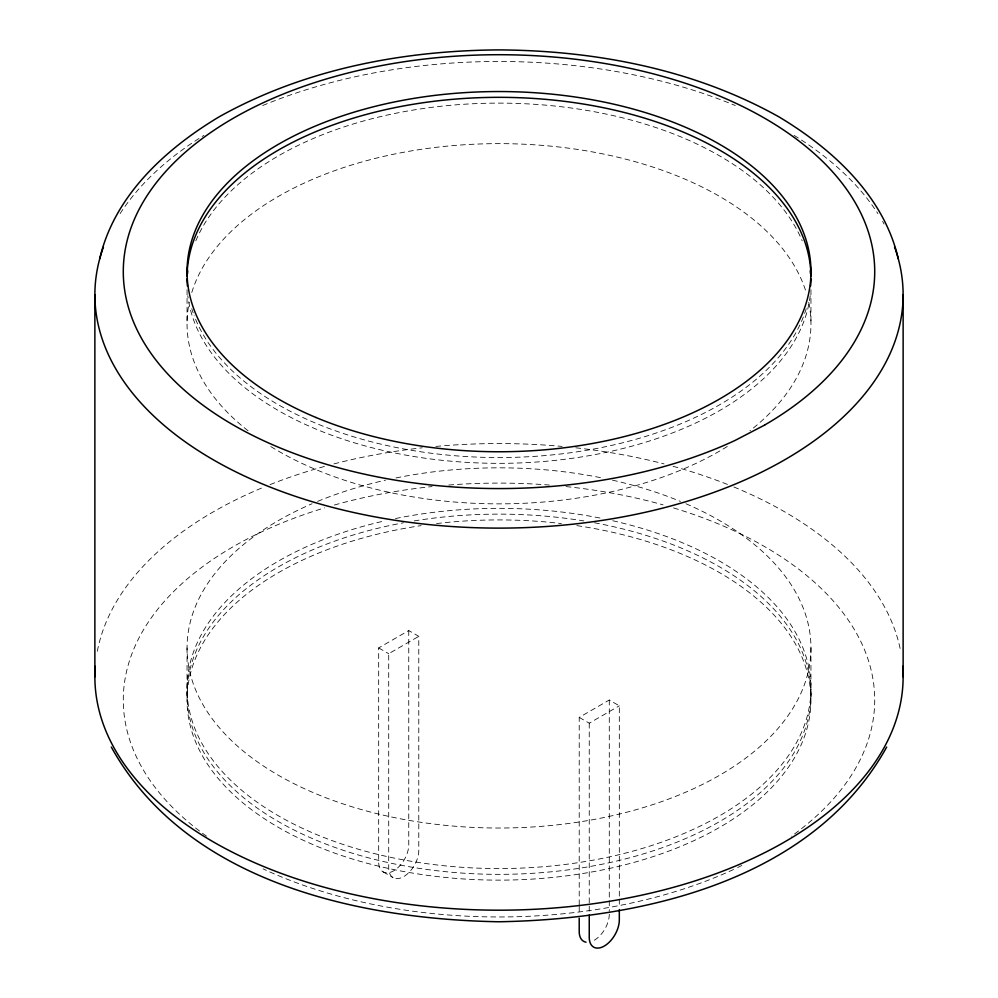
<?xml version="1.0" encoding="UTF-8"?>
<svg xmlns="http://www.w3.org/2000/svg" width="998" height="998" viewBox="0 0 998 998"><rect width="100%" height="100%" fill="white"/><g stroke="black" fill="none" stroke-linecap="round" stroke-linejoin="round"><path stroke-width="0.75" stroke-dasharray="4.99 3.74" d="M408.756 630.561L408.756 844.745A21.27 12.275 -60 0 1 393.723 870.792A21.27 12.275 -60 0 1 378.679 862.11L378.679 647.927L408.756 630.561L418.786 636.35L418.786 850.533A21.27 12.275 -60 0 1 403.753 876.581A21.27 12.275 -60 0 1 388.709 867.898L388.709 653.715L418.786 636.35M579.214 904.812L579.214 717.387L609.291 700.022L619.321 705.811L619.321 897.689M579.214 717.387L589.244 723.176L619.321 705.811M737.672 867.536L741.838 865.491M378.679 647.927L388.709 653.715M383.082 871.853L393.112 877.641M810.95 289.782L810.95 323.751M810.95 647.927L810.95 700.022M619.321 899.173L619.321 906.621M609.291 700.022L609.291 899.335M609.291 900.832L609.291 911.236M589.244 723.176L589.244 904.65M589.244 906.134L589.244 913.569M579.214 906.296L579.214 913.731M187.05 289.782L187.05 323.751M187.05 647.927L187.05 700.022M120.122 213.622A404.128 233.32 0 0 1 203.929 135.379M262.699 105.526A404.128 233.32 0 0 1 735.301 105.526M794.071 135.379A404.128 233.32 0 0 1 877.878 213.622M882.606 221.419A404.128 233.32 0 0 1 884.078 224.026M97.317 651.282A404.128 233.32 0 0 1 264.146 486.999M270.009 484.629A404.128 233.32 0 0 1 324.949 466.303M333.956 463.895A404.128 233.32 0 0 1 422.229 447.803M435.889 446.418A404.128 233.32 0 0 1 562.111 446.418M575.771 447.803A404.128 233.32 0 0 1 664.044 463.895M673.051 466.303A404.128 233.32 0 0 1 727.991 484.629M733.854 486.999A404.128 233.32 0 0 1 900.683 651.282M733.592 869.495A377.144 217.739 0 0 1 649.436 898.824A375.784 216.953 0 0 1 263.11 868.896M206.524 836.212A375.784 216.953 0 0 1 123.665 709.74A375.71 216.915 0 0 1 324.575 507.882M673.525 507.92A375.71 216.915 0 0 1 791.439 836.199M334.367 505.025A375.71 216.915 0 0 1 432.084 486.562M448.713 485.04A375.71 216.915 0 0 1 549.374 485.053M566.003 486.575A375.71 216.915 0 0 1 663.084 504.876M810.214 295.645A311.95 180.102 0 0 1 499 463.334A311.95 180.102 0 0 1 187.786 295.645M195.82 240.817A311.95 180.102 0 0 1 499 103.118A311.95 180.102 0 0 1 802.18 240.817M612.784 520.756A311.95 180.102 0 0 1 747.714 797.165A311.95 180.102 0 0 1 250.286 797.165A311.95 180.102 0 0 1 385.216 520.756M395.482 518.548A311.95 180.102 0 0 1 602.518 518.548M576.844 525.622A311.95 180.102 0 0 1 755.112 802.854A311.95 180.102 0 0 1 242.888 802.854A311.95 180.102 0 0 1 421.156 525.622M436.575 523.563A311.95 180.102 0 0 1 561.425 523.563M806.209 308.706A311.95 180.102 0 0 1 505.188 457.508A311.95 180.102 0 0 1 194.173 315.717M193.163 312.923A311.95 180.102 0 0 1 191.791 308.706M808.754 302.369A311.95 180.102 0 0 1 749.935 430.749M727.317 446.48A311.95 180.102 0 0 1 270.683 446.48M248.065 430.749A311.95 180.102 0 0 1 189.246 302.369M191.791 292.476A311.95 180.102 0 0 1 499 143.637A311.95 180.102 0 0 1 806.209 292.476M685.95 503.741A311.95 180.102 0 0 1 729.825 769.071A311.95 180.102 0 0 1 268.175 769.071A311.95 180.102 0 0 1 312.05 503.741M317.589 501.408A311.95 180.102 0 0 1 385.527 480.163M395.969 477.93A311.95 180.102 0 0 1 602.031 477.93M612.473 480.163A311.95 180.102 0 0 1 680.411 501.408M594.484 522.777A311.95 180.102 0 0 1 751.569 799.947A311.95 180.102 0 0 1 246.431 799.947A311.95 180.102 0 0 1 403.516 522.777M414.17 520.919A311.95 180.102 0 0 1 583.83 520.919M609.291 914.218A21.27 12.275 -60 0 1 591.515 941.551"/><path stroke-width="1.5" d="M99.725 258.781C114.184 195.77 165.693 148.852 219.111 116.841C304.041 69.261 402.394 50.499 499 49.9C595.606 50.499 693.959 69.261 778.889 116.841C832.295 148.852 883.829 195.77 898.275 258.781M886.673 747.078C812.222 881.384 641.103 919.27 499 921.765C356.91 919.258 185.753 881.396 111.327 747.078M903.128 294.809L903.128 676.869M619.321 909.59L619.321 920.006A21.27 12.275 -60 0 1 604.277 946.054A21.27 12.275 -60 0 1 589.244 937.371L589.244 915.054M579.214 918.197L579.214 931.583A21.27 12.275 -60 0 0 586.026 942.187M94.872 294.809L94.872 676.869M894.545 246.993A404.128 233.32 0 0 1 499 528.117A404.128 233.32 0 0 1 103.455 246.993M902.703 666.315A404.128 233.32 0 0 1 499 910.188A404.128 233.32 0 0 1 95.297 666.315M187.462 273.914A311.95 180.102 0 0 1 187.786 270.807M810.214 270.807A311.95 180.102 0 0 1 810.538 273.914M810.95 278.866A311.95 180.102 0 0 1 810.601 286.002M187.399 286.002A311.95 180.102 0 0 1 187.05 278.866M187.05 276.009A311.95 180.102 0 0 1 499 97.33A311.95 180.102 0 0 1 810.95 276.009M764.705 425.048L734.902 440.517A377.144 217.739 0 0 1 649.436 470.445A375.784 216.953 0 0 1 123.665 281.361A375.71 216.915 0 0 1 635.002 69.423A375.71 216.915 0 0 1 764.655 425.023M315.954 417.488A311.95 180.102 0 0 0 809.291 290.243A311.95 180.102 0 0 0 371.755 107.21A311.95 180.102 0 0 0 315.954 417.488"/></g></svg>
